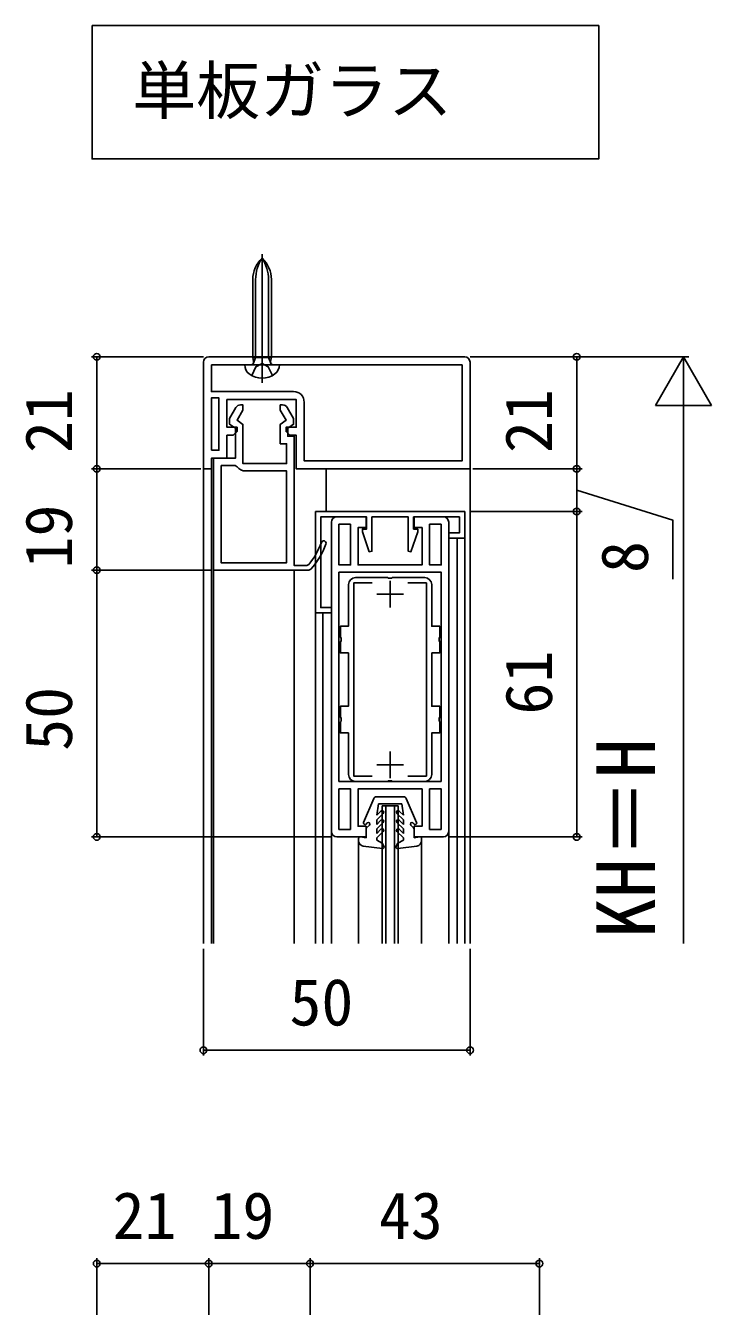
# Model space of a CAD drawing. Units: millimetres, scale not verified. Extents: x -525 to 525, y -782 to 777.
# Drawn here: x -181.3 to -52.8, y -345.5 to -105.4 of the extents above; entities that cross this region are included whole.
import ezdxf
from ezdxf.enums import TextEntityAlignment as Align

# ---------------------------------------------------------------- set-up
doc = ezdxf.new("R2010")
doc.units = ezdxf.units.MM
doc.header["$LTSCALE"] = 4
for name, color, linetype in [('0-1_USER1', 3, 'Continuous'), ('0-2_YKK_11', 7, 'Continuous'), ('0-3_YKK_12', 2, 'Continuous'), ('0-4_YKK_13', 4, 'Continuous'), ('0-6_YKK_D', 6, 'Continuous')]:
    doc.layers.add(name, color=color, linetype=linetype)
doc.styles.add('ＭＳ ゴシック', font='')
doc.styles.get('ＭＳ ゴシック').set_extended_font_data('MS Gothic')

msp = doc.modelspace()

# ---------------------------------------------------------------- linework, layer by layer
at = {"layer": '0-1_USER1'}
msp.add_lwpolyline([(-168.879, -105.402), (-73.879, -105.402), (-73.879, -130.402), (-168.879, -130.402)], close=True, dxfattribs=at)
at = {"layer": '0-2_YKK_11'}
for p, q in [((-99, -167.5), (-147, -167.5)), ((-124, -198.5), (-124, -256.5)), ((-102, -256.5), (-102, -198.5)), ((-113, -209.5), (-113, -214.5)), ((-115.5, -212), (-110.5, -212)), ((-113, -241.5), (-113, -246.5)), ((-115.5, -244), (-110.5, -244))]:
    msp.add_line(p, q, dxfattribs=at)
for points in [[(-148, -168.5), (-148, -188.5), (-146.5, -188.5), (-146.5, -186.5), (-143.6, -186.5), (-143.6, -182.2), (-142.4, -182.2), (-141.7, -181.5), (-141.7, -180.7), (-143.6, -180.7), (-143.6, -175.5), (-130.6, -175.5), (-130.6, -180.7), (-132.5, -180.7), (-132.5, -181.5), (-131.8, -182.2), (-130.6, -182.2), (-130.6, -188.5), (-98, -188.5), (-98, -168.5)], [(-146.5, -169), (-99.5, -169), (-99.5, -187), (-129.1, -187), (-129.1, -182.2), (-129.1, -176)], [(-131.1, -174), (-146.5, -174), (-146.5, -169)], [(-127.848, -207.331), (-128.223, -207.5), (-146.1, -207.5), (-146.1, -186.5), (-142, -186.5), (-142, -180.9), (-143.1, -180.13), (-143.1, -179.037), (-141.924, -177)], [(-141.058, -176.5), (-140.6, -176.5), (-140.6, -177.507), (-141.695, -179.404), (-140.6, -180.171), (-140.6, -187.5), (-132.4, -187.5), (-132.4, -183.8), (-133.6, -183.8), (-133.6, -180.171), (-132.505, -179.404), (-133.6, -177.507), (-133.6, -176.5), (-133.142, -176.5)], [(-132.276, -177), (-131.1, -179.037), (-131.1, -180.13), (-132.2, -180.9), (-132.2, -182.4), (-131, -182.4)], [(-131, -182.4), (-131, -206.6), (-128.638, -206.6), (-128.253, -206.42)], [(-144.7, -187.9), (-144.7, -206.1), (-132.4, -206.1), (-132.4, -188.9), (-140.1, -188.9)], [(-141.643, -188.108), (-142.049, -187.9), (-144.7, -187.9)], [(-103, -197.5), (-108.5, -197.5), (-108.5, -199.5), (-107, -199.5), (-107, -206.5), (-119, -206.5), (-119, -199.5), (-117.5, -199.5), (-117.5, -197.5), (-123, -197.5)], [(-119.5, -208.9), (-113.458, -208.9), (-113.275, -209.02), (-112.725, -209.02), (-112.542, -208.9), (-106.5, -208.9)], [(-120.8, -245.8), (-120.8, -238), (-122.3, -238), (-122.3, -235.958), (-122.18, -235.775), (-122.18, -235.225), (-122.3, -235.042), (-122.3, -233), (-120.8, -233), (-120.8, -223), (-122.3, -223), (-122.3, -220.958), (-122.18, -220.775), (-122.18, -220.225), (-122.3, -220.042), (-122.3, -218), (-120.8, -218), (-120.8, -210.2)], [(-116.336, -209.9), (-119.8, -209.9), (-119.8, -246.1), (-116.336, -246.1)], [(-109.664, -246.1), (-106.2, -246.1), (-106.2, -209.9), (-109.664, -209.9)], [(-105.2, -210.2), (-105.2, -218), (-103.7, -218), (-103.7, -220.042), (-103.82, -220.225), (-103.82, -220.775), (-103.7, -220.958), (-103.7, -223), (-105.2, -223)], [(-105.2, -223), (-105.2, -233), (-103.7, -233), (-103.7, -235.042), (-103.82, -235.225), (-103.82, -235.775), (-103.7, -235.958), (-103.7, -238), (-105.2, -238), (-105.2, -245.8)], [(-106.5, -247.1), (-112.542, -247.1), (-112.725, -246.98), (-113.275, -246.98), (-113.458, -247.1), (-119.5, -247.1)], [(-123, -257.5), (-117.5, -257.5), (-117.5, -255.5), (-119, -255.5), (-119, -248.5), (-107, -248.5), (-107, -255.5), (-108.5, -255.5), (-108.5, -257.5), (-103, -257.5)]]:
    msp.add_lwpolyline(points, dxfattribs=at)
for points in [[(-146.5, -185), (-146.5, -175.2), (-145.1, -175.2), (-145.1, -185)], [(-127, -196.5), (-99, -196.5), (-99, -201.5), (-102, -201.5), (-102, -200.5), (-100, -200.5), (-100, -197.5), (-108.6, -197.5), (-108.6, -199.8), (-107.8, -199.8), (-107.8, -200.3), (-109.1, -204.038), (-109.6, -203.954), (-109.6, -197.5), (-116.4, -197.5), (-116.4, -203.954), (-116.9, -204.038), (-118.2, -200.3), (-118.2, -199.8), (-117.4, -199.8), (-117.4, -197.5), (-126, -197.5), (-126, -214.5), (-124, -214.5), (-124, -215.5), (-127, -215.5)], [(-120.4, -198.9), (-120.4, -206.5), (-122.6, -206.5), (-122.6, -198.9)], [(-103.4, -198.9), (-103.4, -206.5), (-105.6, -206.5), (-105.6, -198.9)], [(-103.4, -247.1), (-103.4, -207.9), (-122.6, -207.9), (-122.6, -247.1)], [(-120.4, -256.1), (-120.4, -248.5), (-122.6, -248.5), (-122.6, -256.1)], [(-103.4, -256.1), (-103.4, -248.5), (-105.6, -248.5), (-105.6, -256.1)]]:
    msp.add_lwpolyline(points, close=True, dxfattribs=at)
for centre, radius, start, end in [((-147, -168.5), 1, 90.00001, 179.99999), ((-99, -168.5), 1, 0.00001, 89.99999), ((-131.1, -176), 2, 0.00001, 89.99999), ((-141.058, -177.5), 1, 90, 150.00002), ((-133.142, -177.5), 1, 29.99998, 90), ((-140.1, -187), 1.9, 215.68531, 269.99999), ((-123, -198.5), 1, 90.00001, 179.99999), ((-103, -198.5), 1, 0.00001, 89.99999), ((-139.099, -197.41), 14.1, 320.28516, 339.73341), ((-139.099, -197.41), 15, 318.5951, 339.7334), ((-125.45, -202.45), 0.45, 339.73339, 159.73341), ((-119.5, -210.2), 1.3, 90.00001, 179.99999), ((-106.5, -210.2), 1.3, 0.00001, 89.99999), ((-119.5, -245.8), 1.3, 180.00001, 269.99999), ((-106.5, -245.8), 1.3, 270.00001, 359.99999), ((-123, -256.5), 1, 180.00001, 269.99999), ((-103, -256.5), 1, 270.00001, 359.99999)]:
    msp.add_arc(centre, radius, start, end, dxfattribs=at)
at = {"layer": '0-3_YKK_12'}
for p, q in [((-148, -277.5), (-148, -188)), ((-146.5, -188), (-146.5, -277.5)), ((-124.999, -188.5), (-124.999, -196.5)), ((-98, -188), (-98, -277.5)), ((-100.4, -201.5), (-100.4, -277.5)), ((-99, -201.2), (-99, -277.5)), ((-146.1, -207.5), (-146.1, -277.5)), ((-146.1, -207.5), (-145.6, -207.5)), ((-131, -207.5), (-131, -277.5)), ((-127, -215.2), (-127, -277.5)), ((-125.601, -215.5), (-125.601, -277.5)), ((-111.501, -251.7), (-114.501, -251.7)), ((-114.501, -277.5), (-114.501, -251.7)), ((-113.801, -277.5), (-113.801, -251.7)), ((-112.201, -277.5), (-112.201, -251.7)), ((-111.501, -277.5), (-111.501, -251.7)), ((-124, -256.5), (-124, -277.5)), ((-102, -256.5), (-102, -277.5)), ((-118.901, -258.225), (-118.902, -277.5)), ((-107.107, -258.333), (-107.107, -277.5))]:
    msp.add_line(p, q, dxfattribs=at)
at = {"layer": '0-4_YKK_13'}
for p, q in [((-137, -148.222), (-137, -172.375)), ((-138.746, -153.026), (-138.746, -167.6)), ((-138.218, -153.026), (-138.218, -167.6)), ((-135.782, -153.026), (-135.782, -167.6)), ((-135.254, -153.026), (-135.254, -167.6)), ((-138.746, -167.6), (-135.254, -167.6)), ((-138.746, -167.6), (-138.589, -168.404)), ((-138.218, -167.6), (-138.61, -168.672)), ((-135.782, -167.6), (-135.39, -168.672)), ((-135.254, -167.6), (-135.411, -168.404)), ((-140.25, -169), (-139.08, -169)), ((-116.032, -250.301), (-117.977, -254.781)), ((-115.571, -250), (-110.429, -250)), ((-115.501, -253.452), (-115.201, -251.3)), ((-115.201, -251.3), (-110.801, -251.3)), ((-110.501, -253.452), (-110.801, -251.3)), ((-109.971, -250.301), (-108.026, -254.781)), ((-115.501, -253.452), (-114.713, -252.664)), ((-115.501, -254.3), (-114.289, -253.088)), ((-115.501, -255.152), (-115.501, -254.3)), ((-115.501, -255.152), (-114.713, -254.364)), ((-110.501, -254.3), (-111.713, -253.088)), ((-110.501, -253.452), (-111.289, -252.664)), ((-110.501, -255.152), (-111.289, -254.364)), ((-110.501, -255.152), (-110.501, -254.3)), ((-117.501, -257.7), (-117.501, -256.024)), ((-117.489, -255.112), (-117.27, -254.893)), ((-117.413, -255.812), (-116.882, -255.28)), ((-115.501, -256), (-114.289, -254.788)), ((-115.501, -256.852), (-115.501, -256)), ((-115.501, -256.852), (-114.713, -256.064)), ((-115.501, -257.7), (-114.289, -256.488)), ((-110.501, -256), (-111.713, -254.788)), ((-110.501, -257.7), (-111.713, -256.488)), ((-110.501, -256.852), (-111.289, -256.064)), ((-110.501, -256.852), (-110.501, -256)), ((-108.589, -255.812), (-109.121, -255.28)), ((-108.513, -255.112), (-108.733, -254.893)), ((-108.501, -257.7), (-108.501, -256.024)), ((-118.901, -257.8), (-118.901, -258.225)), ((-117.501, -257.7), (-118.546, -257.505)), ((-118.034, -259.216), (-114.441, -259.697)), ((-115.501, -258.1), (-115.501, -257.7)), ((-114.459, -258.7), (-115.501, -258.098)), ((-114.142, -259.25), (-114.459, -258.7)), ((-111.861, -259.25), (-111.544, -258.7)), ((-107.969, -259.216), (-111.562, -259.697)), ((-111.544, -258.7), (-110.501, -258.098)), ((-110.501, -258.1), (-110.501, -257.7)), ((-108.501, -257.7), (-107.456, -257.505)), ((-107.101, -257.8), (-107.101, -258.225))]:
    msp.add_line(p, q, dxfattribs=at)
for points in [[(-139.08, -169), (-134.92, -169), (-133.75, -169)], [(-138.95, -170.993), (-138.145, -169.364), (-137, -168.755)], [(-135.05, -170.993), (-135.855, -169.364), (-137, -168.755)]]:
    msp.add_lwpolyline(points, dxfattribs=at)
for centre, radius, start, end in [((-133.232, -153.026), 5.513, 133.10467, 180), ((-130.954, -153.026), 7.263, 146.3423, 180), ((-140.768, -153.026), 5.513, 0, 46.89533), ((-143.046, -153.026), 7.263, 0, 33.6577), ((-138.15, -169.012), 2.1, 179.66349, 232.75111), ((-139.08, -168.5), 0.5, 270, 11.05172), ((-134.92, -168.5), 0.5, 168.94828, 270), ((-135.85, -169.013), 2.1, 307.24778, 0.33964), ((-137, -167.5), 4, 232.75222, 307.24778), ((-115.573, -250.5), 0.5, 90, 156.53477), ((-110.429, -250.5), 0.5, 23.46523, 90), ((-114.501, -252.876), 0.3, 315, 135), ((-114.501, -254.576), 0.3, 315, 135), ((-111.501, -252.876), 0.3, 45, 225), ((-111.501, -254.576), 0.3, 45, 225), ((-117.701, -254.9), 0.3, 156.53477, 315), ((-117.201, -256.024), 0.3, 135, 180), ((-117.076, -255.086), 0.274, 315, 135), ((-114.501, -256.276), 0.3, 315, 135), ((-111.501, -256.276), 0.3, 45, 225), ((-108.927, -255.086), 0.274, 45, 225), ((-108.801, -256.024), 0.3, 0, 45), ((-108.301, -254.9), 0.3, 225, 23.46523), ((-118.601, -257.8), 0.3, 79.4345, 180), ((-117.901, -258.225), 1, 180, 262.37185), ((-114.401, -259.4), 0.3, 262.37185, 30), ((-111.601, -259.4), 0.3, 150, 277.62815), ((-108.101, -258.225), 1, 277.62815, 360), ((-107.401, -257.8), 0.3, 0, 100.5655)]:
    msp.add_arc(centre, radius, start, end, dxfattribs=at)
at = {"layer": '0-6_YKK_D'}
for p, q in [((-148, -167.5), (-169, -167.5)), ((-168, -167.5), (-168, -188.5)), ((-98, -167.5), (-57, -167.5)), ((-98, -167.5), (-77, -167.5)), ((-78, -188.5), (-78, -167.5)), ((-58, -167.5), (-63.25, -176.593)), ((-58, -167.5), (-52.75, -176.593)), ((-58, -167.5), (-58, -185.687)), ((-63.25, -176.593), (-52.75, -176.593)), ((-58, -178), (-58, -277.5)), ((-148.5, -188.5), (-169, -188.5)), ((-148.5, -188.5), (-169, -188.5)), ((-168, -207.5), (-168, -188.5)), ((-97.5, -188.5), (-77, -188.5)), ((-97.5, -188.5), (-77, -188.5)), ((-78, -188.5), (-78, -196.5)), ((-97.8, -196.5), (-77, -196.5)), ((-97.8, -196.5), (-77, -196.5)), ((-78, -196.5), (-78, -257.5)), ((-146.6, -207.5), (-169, -207.5)), ((-146.6, -207.5), (-169, -207.5)), ((-168, -207.5), (-168, -257.5)), ((-124, -257.5), (-169, -257.5)), ((-102, -257.5), (-77, -257.5)), ((-148, -278.5), (-148, -298.5)), ((-98, -278.5), (-98, -298.5)), ((-148, -297.5), (-98, -297.5)), ((-168, -357.5), (-168, -336.5)), ((-168, -337.5), (-147, -337.5)), ((-147.001, -356.962), (-147.001, -336.5)), ((-147.001, -337.5), (-128, -337.5)), ((-147, -357), (-147, -336.5)), ((-128, -358.9), (-128, -336.5)), ((-128, -358.9), (-128, -336.5)), ((-85, -337.5), (-128, -337.5)), ((-85, -377.792), (-85, -336.5))]:
    msp.add_line(p, q, dxfattribs=at)
msp.add_lwpolyline([(-78, -192.5), (-60, -198.116), (-60, -209.207)], dxfattribs=at)
for centre in [(-168, -167.5), (-78, -167.5), (-168, -188.5), (-168, -188.5), (-78, -188.5), (-78, -188.5), (-78, -196.5), (-78, -196.5), (-168, -207.5), (-168, -207.5), (-168, -257.5), (-78, -257.5), (-148, -297.5), (-98, -297.5), (-168, -337.5), (-147.001, -337.5), (-147, -337.5), (-128, -337.5), (-128, -337.5), (-85, -337.5)]:
    msp.add_circle(centre, 0.637, dxfattribs=at)

# ---------------------------------------------------------------- texts
at = {"layer": '0-1_USER1', "style": 'ＭＳ ゴシック'}
msp.add_text('単板ガラス', height=8.798, dxfattribs=at).set_placement((-161.353, -124.607), align=Align.BOTTOM_LEFT)
at = {"layer": '0-6_YKK_D', "style": 'ＭＳ ゴシック'}
for s, height, p in [('21', 8.798, (-170, -185.534)), ('21', 8.798, (-80, -185.534)), ('19', 8.798, (-170, -207.171)), ('8', 8.798, (-62, -208.025)), ('61', 8.798, (-80, -234.568)), ('50', 8.798, (-170, -241.364)), ('KH＝H', 11, (-60, -276.476))]:
    msp.add_text(s, height=height, rotation=90, dxfattribs=at).set_placement(p, align=Align.BOTTOM_LEFT)
for s, p in [('50', (-131.864, -295.5)), ('21', (-165.034, -335.5)), ('19', (-146.671, -335.5)), ('43', (-115.091, -335.5))]:
    msp.add_text(s, height=8.798, dxfattribs=at).set_placement(p, align=Align.BOTTOM_LEFT)

doc.saveas('drawing.dxf')
